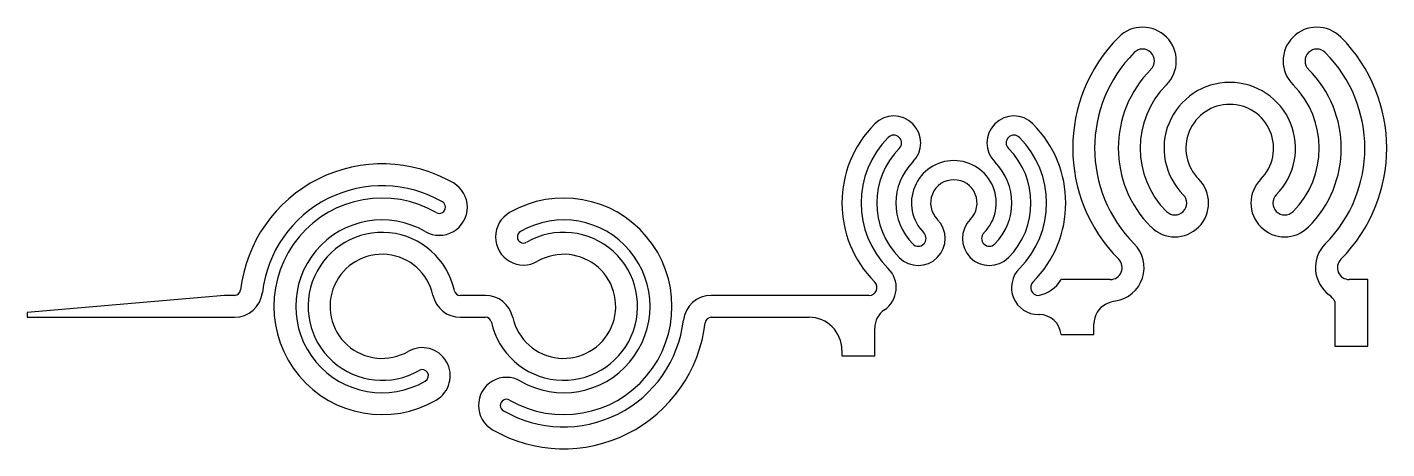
# Model space of a CAD drawing. Header units: millimetres. Extents: x -96 to 28, y 4 to 43.
import ezdxf

# ---------------------------------------------------------------- set-up
doc = ezdxf.new("R2010")
doc.units = ezdxf.units.MM
doc.layers.get('0').update_dxf_attribs({"linetype": 'CONTINUOUS'})

msp = doc.modelspace()

# ---------------------------------------------------------------- linework, layer by layer
for p, q in [((3, 19.58), (-1.5, 19.58)), ((26.5, 19.58), (24.8, 19.58)), ((26.5, 17.58), (26.5, 19.58)), ((-77.85, 18.13), (-95.85, 16.56)), ((-76.93, 18.13), (-77.85, 18.13)), ((-54.04, 18.13), (-56.32, 18.13)), ((-19, 18.13), (-33.42, 18.13)), ((23.5, 17.58), (23.5, 13.5)), ((26.5, 13.5), (26.5, 17.58)), ((-95.85, 16.56), (-95.85, 16.13)), ((-95.85, 16.13), (-76.93, 16.13)), ((-56.32, 16.13), (-54.04, 16.13)), ((-33.42, 16.13), (-24.5, 16.13)), ((-3.56, 16.38), (-3.49, 16.38)), ((-18.5, 12.61), (-18.5, 15.15)), ((1.5, 14.55), (1.5, 15.54)), ((-1.5, 14.55), (1.5, 14.55)), ((-21.5, 13.13), (-21.5, 12.61)), ((-21.5, 12.61), (-18.5, 12.61)), ((23.5, 13.5), (26.5, 13.5))]:
    msp.add_line(p, q)
for centre, radius, start, end in [((5.94, 39.52), 3.08, -45, 135), ((21.85, 39.52), 3.08, 45, 225), ((13.9, 31.56), 14.33, 135, 225), ((13.9, 31.56), 14.33, -45, 45), ((13.9, 31.56), 12.33, 135, 225), ((5.94, 39.52), 1.08, -45, 135), ((21.85, 39.52), 1.08, 45, 225), ((13.9, 31.56), 12.33, -45, 45), ((13.9, 31.56), 10.17, 135, 225), ((13.9, 31.56), 10.17, -45, 45), ((13.9, 31.56), 8.17, 135, 225), ((13.9, 31.56), 6, -45, 225), ((13.9, 31.56), 8.17, -45, 45), ((13.9, 31.56), 4, -45, 225), ((-11.28, 26.56), 10.21, 135, 225), ((-16.76, 32.04), 2.46, -45, 135), ((-5.8, 32.04), 2.46, 45, 225), ((-11.28, 26.56), 10.21, -45, 45), ((-11.28, 26.56), 8.46, 135, 225), ((-16.76, 32.04), 0.708, -45, 135), ((-5.8, 32.04), 0.708, 45, 225), ((-11.28, 26.56), 8.46, -45, 45), ((-11.28, 26.56), 7.04, 135, 225), ((-11.28, 26.56), 7.04, -45, 45), ((-63.46, 17.13), 13, 60, 173.3844), ((-11.28, 26.56), 5.29, 135, 225), ((-11.28, 26.56), 3.87, -45, 225), ((-11.28, 26.56), 5.29, -45, 45), ((-11.28, 26.56), 2.12, -45, 225), ((8.89, 26.55), 3.08, -135, 45), ((18.91, 26.55), 3.08, 135, 315), ((-63.46, 17.13), 11, 60, 173.3844), ((-58.24, 26.17), 2.56, -120.0006, 60), ((8.89, 26.55), 1.08, -135, 45), ((18.91, 26.55), 1.08, 135, 315), ((-63.46, 17.13), 9.88, 60, 300), ((-58.24, 26.17), 0.562, -120.0006, 60), ((-46.89, 17.13), 9.88, -120, 120), ((-63.46, 17.13), 7.88, 60.0002, 300), ((-50.55, 23.46), 2.56, 120, 300), ((-46.89, 17.13), 7.88, -119.9998, 120), ((-14.53, 23.32), 2.46, -135, 45), ((-8.04, 23.32), 2.46, 135, 315), ((-63.46, 17.13), 6.75, 12.3378, 300), ((-46.89, 17.13), 6.75, -167.6622, 120), ((-50.55, 23.46), 0.563, 120, 300), ((-14.53, 23.32), 0.708, -135, 45), ((-8.04, 23.32), 0.708, 135, 315), ((3, 20.66), 3.08, -81.0032, 45), ((24.8, 20.66), 3.08, 135, 233.3228), ((-63.46, 17.13), 4.75, 12.3378, 300), ((-46.89, 17.13), 4.75, -167.6622, 120), ((3, 20.66), 1.08, -90, 45), ((24.8, 20.66), 1.08, 135, 269.9998), ((-19, 18.84), 2.46, -55.8398, 45), ((-3.56, 18.84), 2.46, 135, 270), ((-76.93, 18.69), 0.562, 270, 353.3844), ((-19, 18.84), 0.708, -90, 45), ((-3.56, 18.84), 0.708, 135, 270), ((-4.09, 21.08), 3, 280.1362, 329.8), ((-76.93, 18.69), 2.56, 270, 353.3844), ((-56.32, 18.69), 2.56, 192.3378, 270.0015), ((-56.32, 18.69), 0.563, 192.3378, 270.0015), ((-54.04, 15.57), 2.56, 12.3378, 90.0015), ((-33.42, 15.57), 2.56, 90, 173.3844), ((3.95, 14.65), 3, 98.9968, 116.5812), ((21.76, 16.58), 2, 29.7874, 53.3228), ((-54.04, 15.57), 0.563, 12.3378, 90.0015), ((-33.42, 15.57), 0.562, 90, 173.3844), ((-24.5, 13.13), 3, 0, 90), ((-16.5, 15.15), 2, 124.1602, 180), ((-3.49, 14.38), 2, 4.7763, 90), ((3.5, 15.54), 2, 116.5812, 180), ((-46.89, 17.13), 13, 240, 353.3844), ((-46.89, 17.13), 11, 240, 353.3844), ((-59.8, 10.8), 2.56, -60, 120), ((-59.8, 10.8), 0.563, -60, 120), ((-52.11, 8.09), 2.56, 59.9994, 240), ((-52.11, 8.09), 0.562, 59.9994, 240)]:
    msp.add_arc(centre, radius, start, end)

doc.saveas('drawing.dxf')
